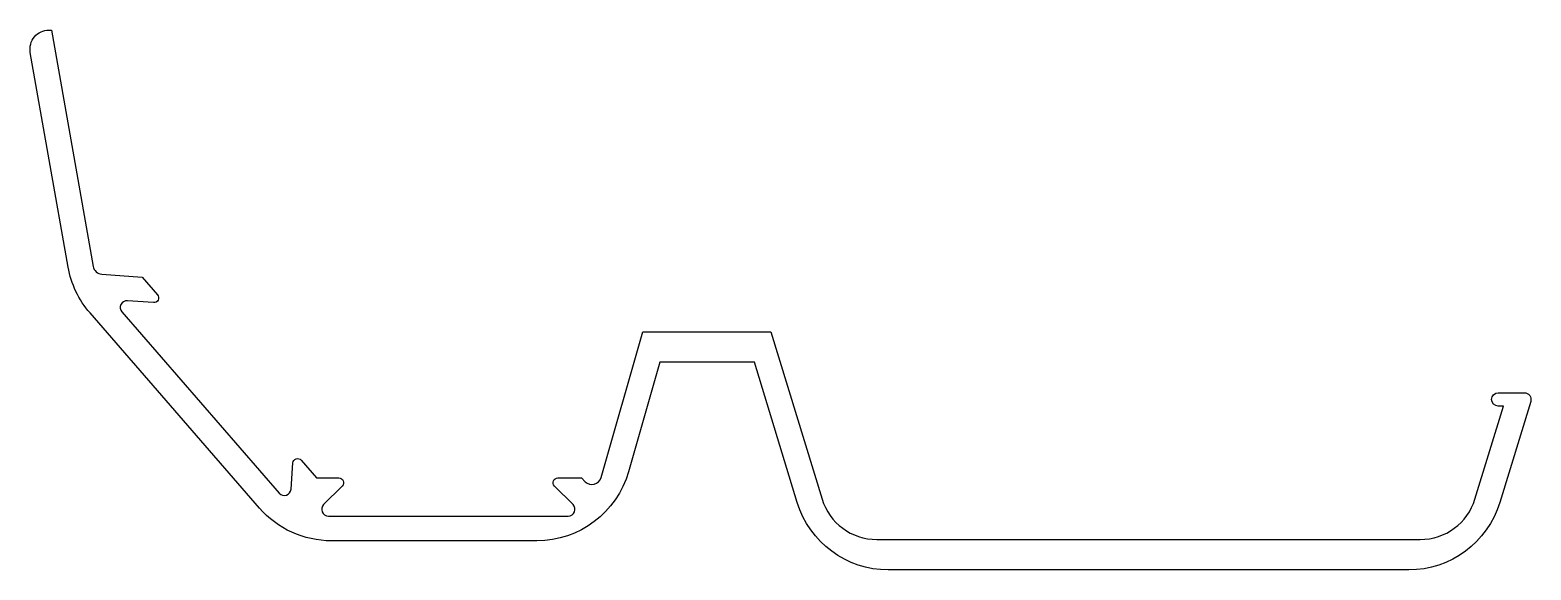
# Model space of a CAD drawing. Extents: x 1287.3 to 1366.1, y 821.8 to 850.2.
import ezdxf

# ---------------------------------------------------------------- set-up
doc = ezdxf.new("R2010")
doc.units = 0
doc.layers.add('ANA', color=220, linetype='CONTINUOUS')

msp = doc.modelspace()

# ---------------------------------------------------------------- linework, layer by layer
at = {"layer": 'ANA'}
msp.add_lwpolyline([(1293.743, 835.871), (1292.367, 835.967, 0.668179), (1292.078, 835.388), (1300.344, 825.879, 0.668179), (1300.958, 826.084), (1301.054, 827.461, -0.668179), (1301.492, 827.607), (1302.302, 826.675), (1303.47, 826.675, -0.668179), (1303.646, 826.248), (1302.671, 825.273, 0.668179), (1302.918, 824.675), (1315.518, 824.675, 0.668179), (1315.766, 825.273), (1314.79, 826.248, -0.668179), (1314.967, 826.675), (1316.202, 826.675), (1316.402, 826.475, 0.571547), (1317.236, 826.69), (1319.431, 834.345), (1326.156, 834.345), (1328.839, 825.568, 0.329751), (1331.708, 823.445), (1360.248, 823.445, 0.329751), (1363.117, 825.568), (1364.608, 830.445), (1364.342, 830.445, -1), (1364.342, 831.145), (1365.709, 831.145, -0.504041), (1366.043, 830.693), (1364.42, 825.383, -0.329751), (1359.638, 821.845), (1332.318, 821.845, -0.329751), (1327.537, 825.383), (1325.286, 832.745), (1320.325, 832.745), (1318.677, 826.997, -0.334595), (1313.87, 823.375), (1303.077, 823.375, -0.217121), (1299.303, 825.095), (1290.407, 835.329, -0.136094), (1289.257, 837.741), (1287.271, 849.002, -0.466308), (1288.256, 850.175), (1288.384, 850.175), (1290.571, 837.776, 0.344328), (1291.028, 837.364), (1293.139, 837.216), (1293.949, 836.284, -0.668179)], format="xyb", close=True, dxfattribs=at)

doc.saveas('drawing.dxf')
